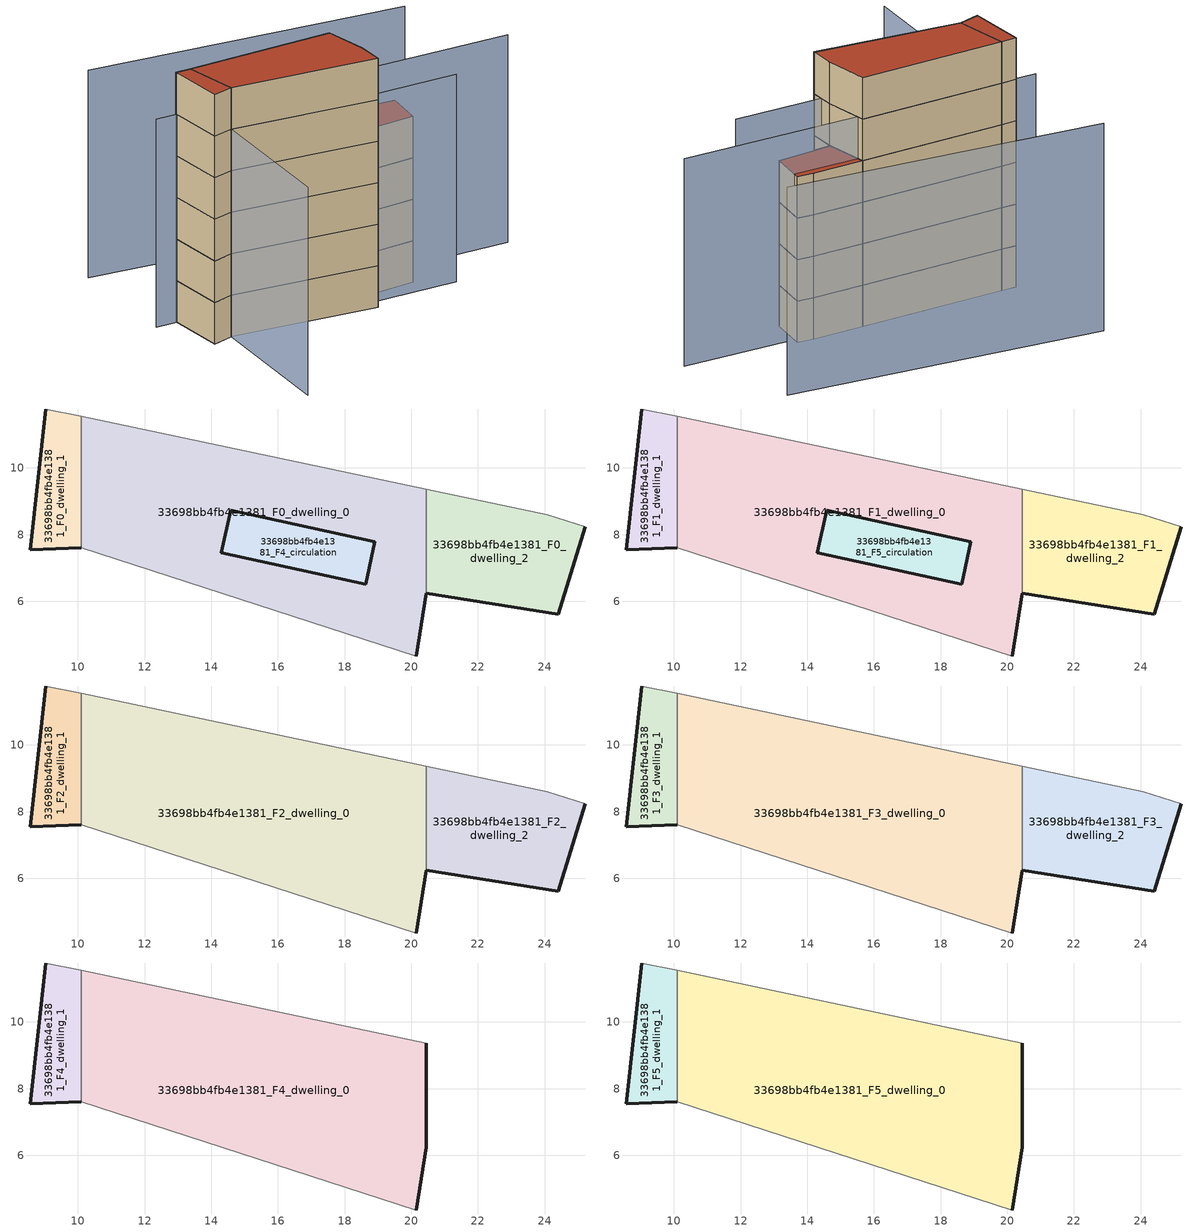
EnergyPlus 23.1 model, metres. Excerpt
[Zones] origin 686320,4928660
33698bb4fb4e1381_F0_dwelling_0
 floor ground (EU_floor_Construction): 20.16,4.36 20.46,6.24 20.46,9.36 10.11,11.54 10.11,7.61 z0
 wall outside (EU_wall_Construction): 20.46,6.24 20.16,4.36 z0:3
 wall to 33698bb4fb4e1381_F0_dwelling_2 (EU_wall_Construction): 20.46,9.36 20.46,6.24 z0:3
 wall adiabatic (EU_wall_Construction): 20.16,4.36 10.11,7.61 / 10.11,11.54 20.46,9.36 z0:3
 wall to 33698bb4fb4e1381_F0_dwelling_1 (EU_wall_Construction): 10.11,7.61 10.11,11.54 z0:3
33698bb4fb4e1381_F0_dwelling_1
 floor ground (EU_floor_Construction): 10.11,7.61 10.11,11.54 9.04,11.77 8.58,7.55 z0
 wall outside (EU_wall_Construction): 10.11,7.61 8.58,7.55 9.04,11.77 z0:3
 wall adiabatic (EU_wall_Construction): 9.04,11.77 10.11,11.54 z0:3
33698bb4fb4e1381_F0_dwelling_2
 floor ground (EU_floor_Construction): 24.42,5.62 25.22,8.24 24.08,8.6 20.46,9.36 20.46,6.24 z0
 wall outside (EU_wall_Construction): 25.22,8.24 24.42,5.62 20.46,6.24 z0:3
 wall adiabatic (EU_wall_Construction): 20.46,9.36 24.08,8.6 25.22,8.24 z0:3
33698bb4fb4e1381_F4_circulation
 floor ground (EU_floor_Construction): 18.63,6.52 18.91,7.79 14.58,8.73 14.31,7.46 z0
 wall outside (EU_wall_Construction): 18.91,7.79 18.63,6.52 14.31,7.46 14.58,8.73 18.91,7.79 z0:3
33698bb4fb4e1381_F1_dwelling_0
 floor to 33698bb4fb4e1381_F0_dwelling_0 (EU_floor_Construction): 20.16,4.36 20.46,6.24 20.46,9.36 10.11,11.54 10.11,7.61 z3
 wall outside (EU_wall_Construction): 20.46,6.24 20.16,4.36 z3:6
 wall to 33698bb4fb4e1381_F1_dwelling_2 (EU_wall_Construction): 20.46,9.36 20.46,6.24 z3:6
 wall adiabatic (EU_wall_Construction): 20.16,4.36 10.11,7.61 / 10.11,11.54 20.46,9.36 z3:6
 wall to 33698bb4fb4e1381_F1_dwelling_1 (EU_wall_Construction): 10.11,7.61 10.11,11.54 z3:6
33698bb4fb4e1381_F1_dwelling_1
 floor to 33698bb4fb4e1381_F0_dwelling_1 (EU_floor_Construction): 10.11,7.61 10.11,11.54 9.04,11.77 8.58,7.55 z3
 wall outside (EU_wall_Construction): 10.11,7.61 8.58,7.55 9.04,11.77 z3:6
 wall adiabatic (EU_wall_Construction): 9.04,11.77 10.11,11.54 z3:6
33698bb4fb4e1381_F1_dwelling_2
 floor to 33698bb4fb4e1381_F0_dwelling_2 (EU_floor_Construction): 24.42,5.62 25.22,8.24 24.08,8.6 20.46,9.36 20.46,6.24 z3
 wall outside (EU_wall_Construction): 25.22,8.24 24.42,5.62 20.46,6.24 z3:6
 wall adiabatic (EU_wall_Construction): 20.46,9.36 24.08,8.6 25.22,8.24 z3:6
33698bb4fb4e1381_F5_circulation
 floor to 33698bb4fb4e1381_F4_circulation (EU_floor_Construction): 18.63,6.52 18.91,7.79 14.58,8.73 14.31,7.46 z3
 wall outside (EU_wall_Construction): 18.91,7.79 18.63,6.52 14.31,7.46 14.58,8.73 18.91,7.79 z3:6
 roof outside (EU_roof_Construction): 18.91,7.79 18.63,6.52 14.31,7.46 14.58,8.73 z6
33698bb4fb4e1381_F2_dwelling_0
 floor to 33698bb4fb4e1381_F1_dwelling_0 (EU_floor_Construction): 20.16,4.36 20.46,6.24 20.46,9.36 10.11,11.54 10.11,7.61 z6
 wall outside (EU_wall_Construction): 20.46,6.24 20.16,4.36 z6:9
 wall to 33698bb4fb4e1381_F2_dwelling_2 (EU_wall_Construction): 20.46,9.36 20.46,6.24 z6:9
 wall adiabatic (EU_wall_Construction): 20.16,4.36 10.11,7.61 / 10.11,11.54 20.46,9.36 z6:9
 wall to 33698bb4fb4e1381_F2_dwelling_1 (EU_wall_Construction): 10.11,7.61 10.11,11.54 z6:9
33698bb4fb4e1381_F2_dwelling_1
 floor to 33698bb4fb4e1381_F1_dwelling_1 (EU_floor_Construction): 10.11,7.61 10.11,11.54 9.04,11.77 8.58,7.55 z6
 wall outside (EU_wall_Construction): 10.11,7.61 8.58,7.55 9.04,11.77 z6:9
 wall adiabatic (EU_wall_Construction): 9.04,11.77 10.11,11.54 z6:9
33698bb4fb4e1381_F2_dwelling_2
 floor to 33698bb4fb4e1381_F1_dwelling_2 (EU_floor_Construction): 24.42,5.62 25.22,8.24 24.08,8.6 20.46,9.36 20.46,6.24 z6
 wall outside (EU_wall_Construction): 25.22,8.24 24.42,5.62 20.46,6.24 z6:9
 wall adiabatic (EU_wall_Construction): 20.46,9.36 24.08,8.6 25.22,8.24 z6:9
33698bb4fb4e1381_F3_dwelling_0
 floor to 33698bb4fb4e1381_F2_dwelling_0 (EU_floor_Construction): 20.16,4.36 20.46,6.24 20.46,9.36 10.11,11.54 10.11,7.61 z9
 wall outside (EU_wall_Construction): 20.46,6.24 20.16,4.36 z9:12
 wall to 33698bb4fb4e1381_F3_dwelling_2 (EU_wall_Construction): 20.46,9.36 20.46,6.24 z9:12
 wall adiabatic (EU_wall_Construction): 20.16,4.36 10.11,7.61 / 10.11,11.54 20.46,9.36 z9:12
 wall to 33698bb4fb4e1381_F3_dwelling_1 (EU_wall_Construction): 10.11,7.61 10.11,11.54 z9:12
33698bb4fb4e1381_F3_dwelling_1
 floor to 33698bb4fb4e1381_F2_dwelling_1 (EU_floor_Construction): 10.11,7.61 10.11,11.54 9.04,11.77 8.58,7.55 z9
 wall outside (EU_wall_Construction): 10.11,7.61 8.58,7.55 9.04,11.77 z9:12
 wall adiabatic (EU_wall_Construction): 9.04,11.77 10.11,11.54 z9:12
33698bb4fb4e1381_F3_dwelling_2
 floor to 33698bb4fb4e1381_F2_dwelling_2 (EU_floor_Construction): 24.42,5.62 25.22,8.24 24.08,8.6 20.46,9.36 20.46,6.24 z9
 wall outside (EU_wall_Construction): 25.22,8.24 24.42,5.62 20.46,6.24 z9:12
 wall adiabatic (EU_wall_Construction): 20.46,9.36 24.08,8.6 25.22,8.24 z9:12
 roof outside (EU_roof_Construction): 25.22,8.24 24.42,5.62 20.46,6.24 20.46,9.36 24.08,8.6 z12
33698bb4fb4e1381_F4_dwelling_0
 floor to 33698bb4fb4e1381_F3_dwelling_0 (EU_floor_Construction): 20.16,4.36 20.46,6.24 20.46,9.36 10.11,11.54 10.11,7.61 z12
 wall outside (EU_wall_Construction): 20.46,9.36 20.46,6.24 20.16,4.36 z12:15
 wall adiabatic (EU_wall_Construction): 20.16,4.36 10.11,7.61 / 10.11,11.54 20.46,9.36 z12:15
 wall to 33698bb4fb4e1381_F4_dwelling_1 (EU_wall_Construction): 10.11,7.61 10.11,11.54 z12:15
33698bb4fb4e1381_F4_dwelling_1
 floor to 33698bb4fb4e1381_F3_dwelling_1 (EU_floor_Construction): 10.11,7.61 10.11,11.54 9.04,11.77 8.58,7.55 z12
 wall outside (EU_wall_Construction): 10.11,7.61 8.58,7.55 9.04,11.77 z12:15
 wall adiabatic (EU_wall_Construction): 9.04,11.77 10.11,11.54 z12:15
33698bb4fb4e1381_F5_dwelling_0
 floor to 33698bb4fb4e1381_F4_dwelling_0 (EU_floor_Construction): 20.16,4.36 20.46,6.24 20.46,9.36 10.11,11.54 10.11,7.61 z15
 wall outside (EU_wall_Construction): 20.46,9.36 20.46,6.24 20.16,4.36 z15:18
 wall adiabatic (EU_wall_Construction): 20.16,4.36 10.11,7.61 / 10.11,11.54 20.46,9.36 z15:18
 wall to 33698bb4fb4e1381_F5_dwelling_1 (EU_wall_Construction): 10.11,7.61 10.11,11.54 z15:18
 roof outside (EU_roof_Construction): 20.46,9.36 20.46,6.24 20.16,4.36 10.11,7.61 10.11,11.54 z18
33698bb4fb4e1381_F5_dwelling_1
 floor to 33698bb4fb4e1381_F4_dwelling_1 (EU_floor_Construction): 10.11,7.61 10.11,11.54 9.04,11.77 8.58,7.55 z15
 wall outside (EU_wall_Construction): 10.11,7.61 8.58,7.55 9.04,11.77 z15:18
 wall adiabatic (EU_wall_Construction): 9.04,11.77 10.11,11.54 z15:18
 roof outside (EU_roof_Construction): 10.11,11.54 10.11,7.61 8.58,7.55 9.04,11.77 z18
shading: 7.78,-2.23 10.11,7.61 / 10.11,7.61 26.51,3.74 / 33.06,5.85 7.53,12.01 / 31.09,13.58 9.36,20.52 z0:15
[Building]
EU S2 Campaign: North Axis=0; Terrain=City; Solar Distribution=FullExterior
[Site:Location]
Bologna: Latitude=44.5; Longitude=11.25; Time Zone=1; Elevation=37
[SizingPeriod:WeatherFileDays]
AnnualSizingPeriod: Begin Month=1; Begin Day of Month=1; End Month=12; End Day of Month=31; Day of Week for Start Day=Monday; Use Weather File Daylight Saving Period=No; Use Weather File Rain and Snow Indicators=No
[MATERIAL]
EU_InternalMass_Material: Roughness=MediumRough; Thickness=0.1; Conductivity=1; Density=1800; Specific Heat=900; Thermal Absorptance=0.9; Solar Absorptance=0.7; Visible Absorptance=0.7
[MATERIAL:NOMASS] Roughness=MediumRough; Thermal Absorptance=0.9; Solar Absorptance=0.7; Visible Absorptance=0.7
Name | Thermal Resistance
EU_wall_NoMass | 0.905828
EU_roof_NoMass | 0.37593
EU_floor_NoMass | 0.67114
[CONSTRUCTION]
EU_wall_Construction: EU_wall_NoMass
EU_roof_Construction: EU_roof_NoMass
EU_floor_Construction: EU_floor_NoMass
EU_InternalMass_Construction: EU_InternalMass_Material
[ZONE] Type=1; Multiplier=1; Ceiling Height=autocalculate; Floor Area=autocalculate; Part of Total Floor Area=Yes
Name | Volume
33698bb4fb4e1381_F0_dwelling_0; 33698bb4fb4e1381_F1_dwelling_0; 33698bb4fb4e1381_F2_dwelling_0; 33698bb4fb4e1381_F3_dwelling_0; 33698bb4fb4e1381_F4_dwelling_0; 33698bb4fb4e1381_F5_dwelling_0 | 139.363
33698bb4fb4e1381_F0_dwelling_1; 33698bb4fb4e1381_F1_dwelling_1; 33698bb4fb4e1381_F2_dwelling_1; 33698bb4fb4e1381_F3_dwelling_1; 33698bb4fb4e1381_F4_dwelling_1; 33698bb4fb4e1381_F5_dwelling_1 | 15.9558
33698bb4fb4e1381_F0_dwelling_2; 33698bb4fb4e1381_F1_dwelling_2; 33698bb4fb4e1381_F2_dwelling_2; 33698bb4fb4e1381_F3_dwelling_2 | 39.2563
33698bb4fb4e1381_F4_circulation; 33698bb4fb4e1381_F5_circulation | 17.2668
[INTERNALMASS] Construction=EU_InternalMass_Construction
Name | Zone or ZoneList | Surface Area
33698bb4fb4e1381_F0_dwelling_0_EU_InternalMass | 33698bb4fb4e1381_F0_dwelling_0 | 46.4519
33698bb4fb4e1381_F0_dwelling_1_EU_InternalMass | 33698bb4fb4e1381_F0_dwelling_1 | 5.31814
33698bb4fb4e1381_F0_dwelling_2_EU_InternalMass | 33698bb4fb4e1381_F0_dwelling_2 | 13.085
33698bb4fb4e1381_F1_dwelling_0_EU_InternalMass | 33698bb4fb4e1381_F1_dwelling_0 | 46.4519
33698bb4fb4e1381_F1_dwelling_1_EU_InternalMass | 33698bb4fb4e1381_F1_dwelling_1 | 5.31814
33698bb4fb4e1381_F1_dwelling_2_EU_InternalMass | 33698bb4fb4e1381_F1_dwelling_2 | 13.085
33698bb4fb4e1381_F2_dwelling_0_EU_InternalMass | 33698bb4fb4e1381_F2_dwelling_0 | 46.4519
33698bb4fb4e1381_F2_dwelling_1_EU_InternalMass | 33698bb4fb4e1381_F2_dwelling_1 | 5.31814
33698bb4fb4e1381_F2_dwelling_2_EU_InternalMass | 33698bb4fb4e1381_F2_dwelling_2 | 13.085
33698bb4fb4e1381_F3_dwelling_0_EU_InternalMass | 33698bb4fb4e1381_F3_dwelling_0 | 46.4519
33698bb4fb4e1381_F3_dwelling_1_EU_InternalMass | 33698bb4fb4e1381_F3_dwelling_1 | 5.31814
33698bb4fb4e1381_F3_dwelling_2_EU_InternalMass | 33698bb4fb4e1381_F3_dwelling_2 | 13.085
33698bb4fb4e1381_F4_dwelling_0_EU_InternalMass | 33698bb4fb4e1381_F4_dwelling_0 | 29.0994
33698bb4fb4e1381_F4_dwelling_1_EU_InternalMass | 33698bb4fb4e1381_F4_dwelling_1 | 29.0994
33698bb4fb4e1381_F5_dwelling_0_EU_InternalMass | 33698bb4fb4e1381_F5_dwelling_0 | 29.0994
33698bb4fb4e1381_F5_dwelling_1_EU_InternalMass | 33698bb4fb4e1381_F5_dwelling_1 | 29.0994
[OTHEREQUIPMENT] Fuel Type=Electricity; Design Level Calculation Method=Watts/Area; Power per Zone Floor Area=1; Fraction Latent=0; Fraction Radiant=0; Fraction Lost=0; Carbon Dioxide Generation Rate=0; EndUse Subcategory=EU_Step8_InternalGains
Name | Zone or ZoneList or Space or SpaceList | Schedule
EU_Step8_InternalGain_33698bb4fb4e1381_F0_dwelling_0_f000 | 33698bb4fb4e1381_F0_dwelling_0 | EU_Step8_GainSchedule_33698bb4fb4e1381_F0_dwelling_0_f000
EU_Step8_InternalGain_33698bb4fb4e1381_F0_dwelling_1_f000 | 33698bb4fb4e1381_F0_dwelling_1 | EU_Step8_GainSchedule_33698bb4fb4e1381_F0_dwelling_1_f000
EU_Step8_InternalGain_33698bb4fb4e1381_F0_dwelling_2_f000 | 33698bb4fb4e1381_F0_dwelling_2 | EU_Step8_GainSchedule_33698bb4fb4e1381_F0_dwelling_2_f000
EU_Step8_InternalGain_33698bb4fb4e1381_F1_dwelling_0_f000 | 33698bb4fb4e1381_F1_dwelling_0 | EU_Step8_GainSchedule_33698bb4fb4e1381_F1_dwelling_0_f000
EU_Step8_InternalGain_33698bb4fb4e1381_F1_dwelling_1_f000 | 33698bb4fb4e1381_F1_dwelling_1 | EU_Step8_GainSchedule_33698bb4fb4e1381_F1_dwelling_1_f000
EU_Step8_InternalGain_33698bb4fb4e1381_F1_dwelling_2_f000 | 33698bb4fb4e1381_F1_dwelling_2 | EU_Step8_GainSchedule_33698bb4fb4e1381_F1_dwelling_2_f000
EU_Step8_InternalGain_33698bb4fb4e1381_F2_dwelling_0_f000 | 33698bb4fb4e1381_F2_dwelling_0 | EU_Step8_GainSchedule_33698bb4fb4e1381_F2_dwelling_0_f000
EU_Step8_InternalGain_33698bb4fb4e1381_F2_dwelling_1_f000 | 33698bb4fb4e1381_F2_dwelling_1 | EU_Step8_GainSchedule_33698bb4fb4e1381_F2_dwelling_1_f000
EU_Step8_InternalGain_33698bb4fb4e1381_F2_dwelling_2_f000 | 33698bb4fb4e1381_F2_dwelling_2 | EU_Step8_GainSchedule_33698bb4fb4e1381_F2_dwelling_2_f000
EU_Step8_InternalGain_33698bb4fb4e1381_F3_dwelling_0_f000 | 33698bb4fb4e1381_F3_dwelling_0 | EU_Step8_GainSchedule_33698bb4fb4e1381_F3_dwelling_0_f000
EU_Step8_InternalGain_33698bb4fb4e1381_F3_dwelling_1_f000 | 33698bb4fb4e1381_F3_dwelling_1 | EU_Step8_GainSchedule_33698bb4fb4e1381_F3_dwelling_1_f000
EU_Step8_InternalGain_33698bb4fb4e1381_F3_dwelling_2_f000 | 33698bb4fb4e1381_F3_dwelling_2 | EU_Step8_GainSchedule_33698bb4fb4e1381_F3_dwelling_2_f000
EU_Step8_InternalGain_33698bb4fb4e1381_F4_dwelling_0_f000 | 33698bb4fb4e1381_F4_dwelling_0 | EU_Step8_GainSchedule_33698bb4fb4e1381_F4_dwelling_0_f000
EU_Step8_InternalGain_33698bb4fb4e1381_F4_dwelling_1_f000 | 33698bb4fb4e1381_F4_dwelling_1 | EU_Step8_GainSchedule_33698bb4fb4e1381_F4_dwelling_1_f000
EU_Step8_InternalGain_33698bb4fb4e1381_F5_dwelling_0_f000 | 33698bb4fb4e1381_F5_dwelling_0 | EU_Step8_GainSchedule_33698bb4fb4e1381_F5_dwelling_0_f000
EU_Step8_InternalGain_33698bb4fb4e1381_F5_dwelling_1_f000 | 33698bb4fb4e1381_F5_dwelling_1 | EU_Step8_GainSchedule_33698bb4fb4e1381_F5_dwelling_1_f000
[ZONEINFILTRATION:DESIGNFLOWRATE] Schedule=EU_AlwaysOn; Design Flow Rate Calculation Method=Flow/Area; Flow Rate per Floor Area=0.0005; Constant Term Coefficient=1; Temperature Term Coefficient=0; Velocity Term Coefficient=0; Velocity Squared Term Coefficient=0
Name | Zone or ZoneList or Space or SpaceList
EU_Circulation_Infiltration_33698bb4fb4e1381_F4_circulation | 33698bb4fb4e1381_F4_circulation
EU_Circulation_Infiltration_33698bb4fb4e1381_F5_circulation | 33698bb4fb4e1381_F5_circulation
[ZONEVENTILATION:DESIGNFLOWRATE] Schedule=EU_AlwaysOn; Design Flow Rate Calculation Method=AirChanges/Hour; Air Changes per Hour=0.73129; Ventilation Type=Natural; Fan Pressure Rise=0; Fan Total Efficiency=1; Constant Term Coefficient=1; Temperature Term Coefficient=0; Velocity Term Coefficient=0; Velocity Squared Term Coefficient=0; Minimum Indoor Temperature=-100; Maximum Indoor Temperature=100; Delta Temperature=-100; Minimum Outdoor Temperature=-100; Maximum Outdoor Temperature=100; Maximum Wind Speed=40
Name | Zone or ZoneList or Space or SpaceList
EU_ConstantAir_33698bb4fb4e1381_F0_dwelling_0 | 33698bb4fb4e1381_F0_dwelling_0
EU_ConstantAir_33698bb4fb4e1381_F0_dwelling_1 | 33698bb4fb4e1381_F0_dwelling_1
EU_ConstantAir_33698bb4fb4e1381_F0_dwelling_2 | 33698bb4fb4e1381_F0_dwelling_2
EU_ConstantAir_33698bb4fb4e1381_F1_dwelling_0 | 33698bb4fb4e1381_F1_dwelling_0
EU_ConstantAir_33698bb4fb4e1381_F1_dwelling_1 | 33698bb4fb4e1381_F1_dwelling_1
EU_ConstantAir_33698bb4fb4e1381_F1_dwelling_2 | 33698bb4fb4e1381_F1_dwelling_2
EU_ConstantAir_33698bb4fb4e1381_F2_dwelling_0 | 33698bb4fb4e1381_F2_dwelling_0
EU_ConstantAir_33698bb4fb4e1381_F2_dwelling_1 | 33698bb4fb4e1381_F2_dwelling_1
EU_ConstantAir_33698bb4fb4e1381_F2_dwelling_2 | 33698bb4fb4e1381_F2_dwelling_2
EU_ConstantAir_33698bb4fb4e1381_F3_dwelling_0 | 33698bb4fb4e1381_F3_dwelling_0
EU_ConstantAir_33698bb4fb4e1381_F3_dwelling_1 | 33698bb4fb4e1381_F3_dwelling_1
EU_ConstantAir_33698bb4fb4e1381_F3_dwelling_2 | 33698bb4fb4e1381_F3_dwelling_2
EU_ConstantAir_33698bb4fb4e1381_F4_dwelling_0 | 33698bb4fb4e1381_F4_dwelling_0
EU_ConstantAir_33698bb4fb4e1381_F4_dwelling_1 | 33698bb4fb4e1381_F4_dwelling_1
EU_ConstantAir_33698bb4fb4e1381_F5_dwelling_0 | 33698bb4fb4e1381_F5_dwelling_0
EU_ConstantAir_33698bb4fb4e1381_F5_dwelling_1 | 33698bb4fb4e1381_F5_dwelling_1
[HVACTEMPLATE:THERMOSTAT] Constant Heating Setpoint=20; Constant Cooling Setpoint=50
EU_HeatOnly_33698bb4fb4e1381_F0_dwelling_0; EU_HeatOnly_33698bb4fb4e1381_F0_dwelling_1; EU_HeatOnly_33698bb4fb4e1381_F0_dwelling_2; EU_HeatOnly_33698bb4fb4e1381_F1_dwelling_0; EU_HeatOnly_33698bb4fb4e1381_F1_dwelling_1; EU_HeatOnly_33698bb4fb4e1381_F1_dwelling_2; EU_HeatOnly_33698bb4fb4e1381_F2_dwelling_0; EU_HeatOnly_33698bb4fb4e1381_F2_dwelling_1; EU_HeatOnly_33698bb4fb4e1381_F2_dwelling_2; EU_HeatOnly_33698bb4fb4e1381_F3_dwelling_0; EU_HeatOnly_33698bb4fb4e1381_F3_dwelling_1; EU_HeatOnly_33698bb4fb4e1381_F3_dwelling_2; EU_HeatOnly_33698bb4fb4e1381_F4_dwelling_0; EU_HeatOnly_33698bb4fb4e1381_F4_dwelling_1; EU_HeatOnly_33698bb4fb4e1381_F5_dwelling_0; EU_HeatOnly_33698bb4fb4e1381_F5_dwelling_1
[HVACTEMPLATE:ZONE:IDEALLOADSAIRSYSTEM] System Availability Schedule=EU_AlwaysOn; Maximum Heating Supply Air Temperature=50; Minimum Cooling Supply Air Temperature=13; Maximum Heating Supply Air Humidity Ratio=0.0156; Minimum Cooling Supply Air Humidity Ratio=0.0077; Heating Limit=NoLimit; Cooling Limit=NoLimit; Heating Availability Schedule=EU_AlwaysOn; Cooling Availability Schedule=EU_CoolingOff; Dehumidification Control Type=ConstantSensibleHeatRatio; Cooling Sensible Heat Ratio=0.7; Dehumidification Setpoint=60; Humidification Control Type=None; Humidification Setpoint=30; Outdoor Air Method=None; Outdoor Air Flow Rate per Person=0.00944; Outdoor Air Flow Rate per Zone Floor Area=0; Outdoor Air Flow Rate per Zone=0; Demand Controlled Ventilation Type=None; Outdoor Air Economizer Type=NoEconomizer; Heat Recovery Type=None; Sensible Heat Recovery Effectiveness=0.7; Latent Heat Recovery Effectiveness=0.65
Name | Template Thermostat
33698bb4fb4e1381_F0_dwelling_0 | EU_HeatOnly_33698bb4fb4e1381_F0_dwelling_0
33698bb4fb4e1381_F0_dwelling_1 | EU_HeatOnly_33698bb4fb4e1381_F0_dwelling_1
33698bb4fb4e1381_F0_dwelling_2 | EU_HeatOnly_33698bb4fb4e1381_F0_dwelling_2
33698bb4fb4e1381_F1_dwelling_0 | EU_HeatOnly_33698bb4fb4e1381_F1_dwelling_0
33698bb4fb4e1381_F1_dwelling_1 | EU_HeatOnly_33698bb4fb4e1381_F1_dwelling_1
33698bb4fb4e1381_F1_dwelling_2 | EU_HeatOnly_33698bb4fb4e1381_F1_dwelling_2
33698bb4fb4e1381_F2_dwelling_0 | EU_HeatOnly_33698bb4fb4e1381_F2_dwelling_0
33698bb4fb4e1381_F2_dwelling_1 | EU_HeatOnly_33698bb4fb4e1381_F2_dwelling_1
33698bb4fb4e1381_F2_dwelling_2 | EU_HeatOnly_33698bb4fb4e1381_F2_dwelling_2
33698bb4fb4e1381_F3_dwelling_0 | EU_HeatOnly_33698bb4fb4e1381_F3_dwelling_0
33698bb4fb4e1381_F3_dwelling_1 | EU_HeatOnly_33698bb4fb4e1381_F3_dwelling_1
33698bb4fb4e1381_F3_dwelling_2 | EU_HeatOnly_33698bb4fb4e1381_F3_dwelling_2
33698bb4fb4e1381_F4_dwelling_0 | EU_HeatOnly_33698bb4fb4e1381_F4_dwelling_0
33698bb4fb4e1381_F4_dwelling_1 | EU_HeatOnly_33698bb4fb4e1381_F4_dwelling_1
33698bb4fb4e1381_F5_dwelling_0 | EU_HeatOnly_33698bb4fb4e1381_F5_dwelling_0
33698bb4fb4e1381_F5_dwelling_1 | EU_HeatOnly_33698bb4fb4e1381_F5_dwelling_1
[SIZING:ZONE] Zone Cooling Design Supply Air Temperature Input Method=SupplyAirTemperature; Zone Cooling Design Supply Air Temperature=13; Zone Heating Design Supply Air Temperature Input Method=SupplyAirTemperature; Zone Heating Design Supply Air Temperature=50; Zone Cooling Design Supply Air Humidity Ratio=0.008; Zone Heating Design Supply Air Humidity Ratio=0.008; Cooling Design Air Flow Method=DesignDay; Cooling Design Air Flow Rate=0; Cooling Minimum Air Flow per Zone Floor Area=0.000762; Cooling Minimum Air Flow=0; Cooling Minimum Air Flow Fraction=0.2; Heating Design Air Flow Method=DesignDay; Heating Design Air Flow Rate=0; Heating Maximum Air Flow per Zone Floor Area=0.002032; Heating Maximum Air Flow=0.141576; Heating Maximum Air Flow Fraction=0.3; Account for Dedicated Outdoor Air System=No; Dedicated Outdoor Air System Control Strategy=NeutralSupplyAir; Dedicated Outdoor Air Low Setpoint Temperature for Design=autosize; Dedicated Outdoor Air High Setpoint Temperature for Design=autosize; Zone Load Sizing Method=Sensible Load Only No Latent Load; Zone Latent Cooling Design Supply Air Humidity Ratio Input Method=HumidityRatioDifference; Zone Cooling Design Supply Air Humidity Ratio Difference=0.005; Zone Latent Heating Design Supply Air Humidity Ratio Input Method=HumidityRatioDifference; Zone Humidification Design Supply Air Humidity Ratio Difference=0.005
33698bb4fb4e1381_F0_dwelling_0; 33698bb4fb4e1381_F0_dwelling_1; 33698bb4fb4e1381_F0_dwelling_2; 33698bb4fb4e1381_F1_dwelling_0; 33698bb4fb4e1381_F1_dwelling_1; 33698bb4fb4e1381_F1_dwelling_2; 33698bb4fb4e1381_F2_dwelling_0; 33698bb4fb4e1381_F2_dwelling_1; 33698bb4fb4e1381_F2_dwelling_2; 33698bb4fb4e1381_F3_dwelling_0; 33698bb4fb4e1381_F3_dwelling_1; 33698bb4fb4e1381_F3_dwelling_2; 33698bb4fb4e1381_F4_dwelling_0; 33698bb4fb4e1381_F4_dwelling_1; 33698bb4fb4e1381_F5_dwelling_0; 33698bb4fb4e1381_F5_dwelling_1
[SCHEDULE:CONSTANT]
Name | Hourly Value
EU_AlwaysOn | 1
EU_CoolingOff | 0
[SCHEDULE:FILE] Column Number=1; Rows to Skip at Top=0; Number of Hours of Data=8760; Column Separator=Comma; Interpolate to Timestep=No; Minutes per Item=60; Adjust Schedule for Daylight Savings=Yes
Name | File
EU_Step8_GainSchedule_33698bb4fb4e1381_F0_dwelling_0_f000 | ../../schedules/33698bb4fb4e1381/33698bb4fb4e1381_F0_dwelling_0_f000_gain.csv
EU_Step8_GainSchedule_33698bb4fb4e1381_F0_dwelling_1_f000 | ../../schedules/33698bb4fb4e1381/33698bb4fb4e1381_F0_dwelling_1_f000_gain.csv
EU_Step8_GainSchedule_33698bb4fb4e1381_F0_dwelling_2_f000 | ../../schedules/33698bb4fb4e1381/33698bb4fb4e1381_F0_dwelling_2_f000_gain.csv
EU_Step8_GainSchedule_33698bb4fb4e1381_F1_dwelling_0_f000 | ../../schedules/33698bb4fb4e1381/33698bb4fb4e1381_F1_dwelling_0_f000_gain.csv
EU_Step8_GainSchedule_33698bb4fb4e1381_F1_dwelling_1_f000 | ../../schedules/33698bb4fb4e1381/33698bb4fb4e1381_F1_dwelling_1_f000_gain.csv
EU_Step8_GainSchedule_33698bb4fb4e1381_F1_dwelling_2_f000 | ../../schedules/33698bb4fb4e1381/33698bb4fb4e1381_F1_dwelling_2_f000_gain.csv
EU_Step8_GainSchedule_33698bb4fb4e1381_F2_dwelling_0_f000 | ../../schedules/33698bb4fb4e1381/33698bb4fb4e1381_F2_dwelling_0_f000_gain.csv
EU_Step8_GainSchedule_33698bb4fb4e1381_F2_dwelling_1_f000 | ../../schedules/33698bb4fb4e1381/33698bb4fb4e1381_F2_dwelling_1_f000_gain.csv
EU_Step8_GainSchedule_33698bb4fb4e1381_F2_dwelling_2_f000 | ../../schedules/33698bb4fb4e1381/33698bb4fb4e1381_F2_dwelling_2_f000_gain.csv
EU_Step8_GainSchedule_33698bb4fb4e1381_F3_dwelling_0_f000 | ../../schedules/33698bb4fb4e1381/33698bb4fb4e1381_F3_dwelling_0_f000_gain.csv
EU_Step8_GainSchedule_33698bb4fb4e1381_F3_dwelling_1_f000 | ../../schedules/33698bb4fb4e1381/33698bb4fb4e1381_F3_dwelling_1_f000_gain.csv
EU_Step8_GainSchedule_33698bb4fb4e1381_F3_dwelling_2_f000 | ../../schedules/33698bb4fb4e1381/33698bb4fb4e1381_F3_dwelling_2_f000_gain.csv
EU_Step8_GainSchedule_33698bb4fb4e1381_F4_dwelling_0_f000 | ../../schedules/33698bb4fb4e1381/33698bb4fb4e1381_F4_dwelling_0_f000_gain.csv
EU_Step8_GainSchedule_33698bb4fb4e1381_F4_dwelling_1_f000 | ../../schedules/33698bb4fb4e1381/33698bb4fb4e1381_F4_dwelling_1_f000_gain.csv
EU_Step8_GainSchedule_33698bb4fb4e1381_F5_dwelling_0_f000 | ../../schedules/33698bb4fb4e1381/33698bb4fb4e1381_F5_dwelling_0_f000_gain.csv
EU_Step8_GainSchedule_33698bb4fb4e1381_F5_dwelling_1_f000 | ../../schedules/33698bb4fb4e1381/33698bb4fb4e1381_F5_dwelling_1_f000_gain.csv
